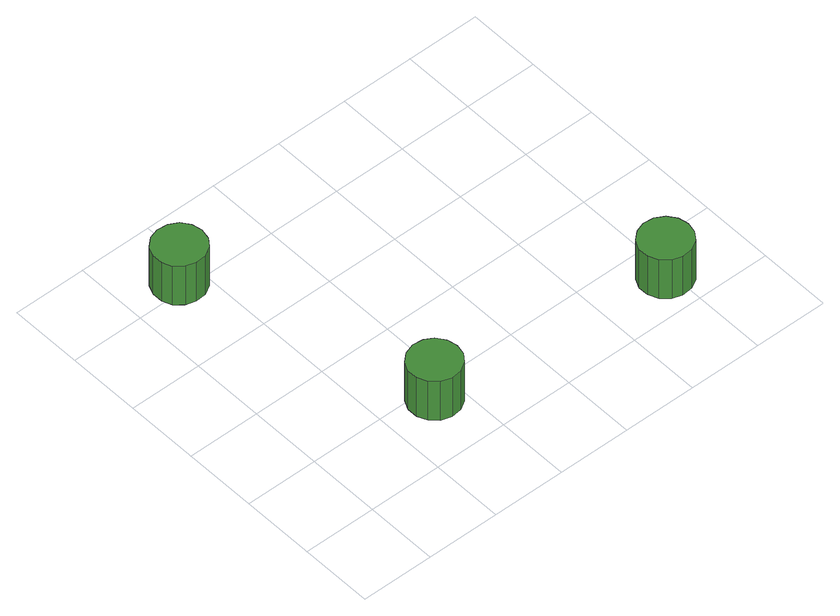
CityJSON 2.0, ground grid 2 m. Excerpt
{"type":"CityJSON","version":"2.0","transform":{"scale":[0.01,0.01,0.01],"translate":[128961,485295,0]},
"CityObjects":{
"tree1":{"type":"SolitaryVegetationObject","attributes":{"function":"something"},"geometry":[{"type":"MultiSurface","lod":"1","boundaries":[[[0,1,2,3,4,5,6,7,8,9,10,11,12,13,14]],[[15,16,17,18,19,20,21,22,23,24,25,26,27,28,29]],[[0,29,28,1]],[[1,28,27,2]],[[2,27,26,3]],[[3,26,25,4]],[[4,25,24,5]],[[5,24,23,6]],[[6,23,22,7]],[[7,22,21,8]],[[8,21,20,9]],[[9,20,19,10]],[[10,19,18,11]],[[11,18,17,12]],[[12,17,16,13]],[[13,16,15,14]],[[14,15,29,0]]]}]},
"tree2":{"type":"SolitaryVegetationObject","attributes":{"function":"something"},"geometry":[{"type":"MultiSurface","lod":"1","boundaries":[[[30,31,32,33,34,35,36,37,38,39,40,41,42,43,44]],[[45,46,47,48,49,50,51,52,53,54,55,56,57,58,59]],[[30,59,58,31]],[[31,58,57,32]],[[32,57,56,33]],[[33,56,55,34]],[[34,55,54,35]],[[35,54,53,36]],[[36,53,52,37]],[[37,52,51,38]],[[38,51,50,39]],[[39,50,49,40]],[[40,49,48,41]],[[41,48,47,42]],[[42,47,46,43]],[[43,46,45,44]],[[44,45,59,30]]]}]},
"tree3":{"type":"SolitaryVegetationObject","attributes":{"function":"something"},"geometry":[{"type":"MultiSurface","lod":"1","boundaries":[[[60,61,62,63,64,65,66,67,68,69,70,71,72,73,74]],[[75,76,77,78,79,80,81,82,83,84,85,86,87,88,89]],[[60,89,88,61]],[[61,88,87,62]],[[62,87,86,63]],[[63,86,85,64]],[[64,85,84,65]],[[65,84,83,66]],[[66,83,82,67]],[[67,82,81,68]],[[68,81,80,69]],[[69,80,79,70]],[[70,79,78,71]],[[71,78,77,72]],[[72,77,76,73]],[[73,76,75,74]],[[74,75,89,60]]]}]}
},
"vertices":[
[199,813,200],[193,841,200],[176,864,200],[151,878,200],[122,881,200],[95,873,200],[73,853,200],[62,827,200],[62,798,200],[73,772,200],[95,753,200],[122,744,200],[151,747,200],[176,761,200],[193,784,200],[193,784,71],[176,761,71],[151,747,71],[122,744,71],[95,753,71],[73,772,71],[62,798,71],[62,827,71],[73,853,71],[95,873,71],[122,881,71],[151,878,71],[176,864,71],[193,841,71],[199,813,71],
[406,166,184],[400,194,184],[383,218,184],[359,232,184],[330,235,184],[302,226,184],[281,207,184],[269,181,184],[269,152,184],[281,125,184],[302,106,184],[330,97,184],[359,100,184],[383,115,184],[400,138,184],[400,138,55],[383,115,55],[359,100,55],[330,97,55],[302,106,55],[281,125,55],[269,152,55],[269,181,55],[281,207,55],[302,226,55],[330,235,55],[359,232,55],[383,218,55],[400,194,55],[406,166,55],
[1040,85,208],[1034,113,208],[1017,136,208],[992,151,208],[963,154,208],[936,145,208],[914,126,208],[902,99,208],[902,71,208],[914,44,208],[936,25,208],[963,16,208],[992,19,208],[1017,33,208],[1034,57,208],[1034,57,79],[1017,33,79],[992,19,79],[963,16,79],[936,25,79],[914,44,79],[902,71,79],[902,99,79],[914,126,79],[936,145,79],[963,154,79],[992,151,79],[1017,136,79],[1034,113,79],[1040,85,79]
]}
